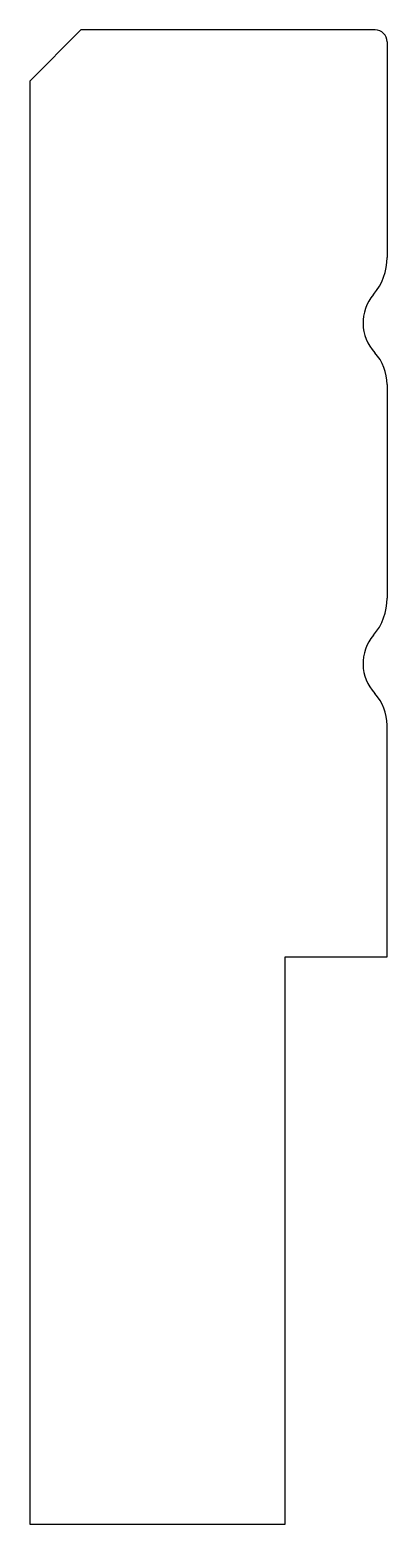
# Model space of a CAD drawing. Header units: millimetres. Extents: x 1191 to 1401, y 404 to 1281.
import ezdxf

# ---------------------------------------------------------------- set-up
doc = ezdxf.new("R2010")
doc.units = ezdxf.units.MM

msp = doc.modelspace()

# ---------------------------------------------------------------- linework, layer by layer
for p, q in [((1221.06, 1281.44), (1191.06, 1251.44)), ((1394.06, 1281.44), (1221.06, 1281.44)), ((1401.06, 1274.44), (1401.06, 1147.88)), ((1191.06, 1251.44), (1191.06, 404.44)), ((1401.06, 1073.29), (1401.06, 947.88)), ((1401.06, 737.44), (1401.06, 873.29)), ((1341.06, 404.44), (1341.06, 737.44)), ((1341.06, 737.44), (1401.06, 737.44)), ((1191.06, 404.44), (1341.06, 404.44))]:
    msp.add_line(p, q)
for centre, radius, start, end in [((1394.06, 1274.44), 7, 0, 90), ((1367.56, 1147.88), 33.5, 319.51426, 0), ((1412.59, 1109.44), 25.7, 139.51426, 222.81415), ((1373.56, 1073.29), 27.5, 360, 42.81415), ((1367.56, 947.88), 33.5, 319.51426, 0), ((1412.59, 909.44), 25.7, 139.51426, 222.81415), ((1373.56, 873.29), 27.5, 360, 42.81415)]:
    msp.add_arc(centre, radius, start, end)

doc.saveas('drawing.dxf')
